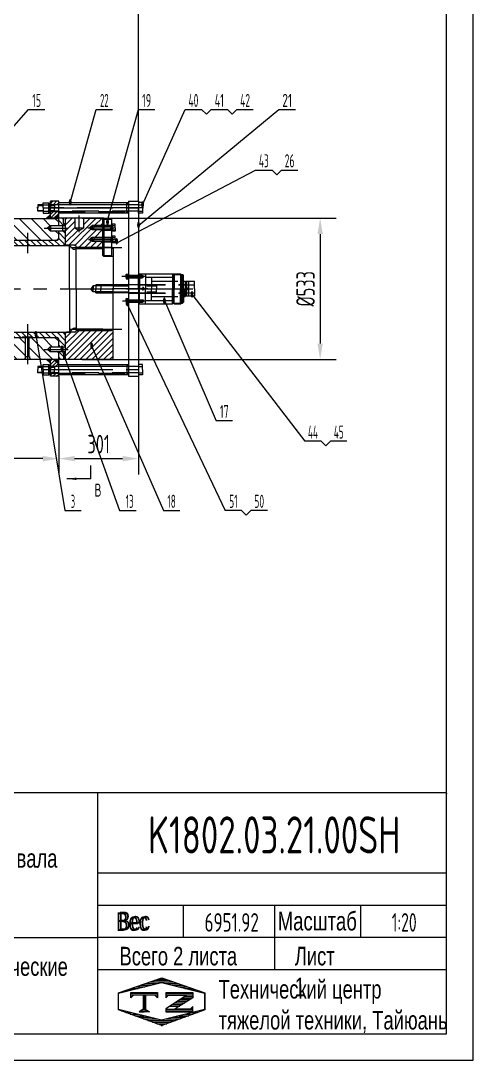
# Model space of a CAD drawing. Header units: millimetres. Extents: x 0 to 13784, y 0 to 6952.
# Drawn here: x 6695 to 8400, y 0 to 3922 of the extents above; entities that cross this region are included whole.
import ezdxf
from ezdxf.enums import TextEntityAlignment as Align

# ---------------------------------------------------------------- set-up
doc = ezdxf.new("R2010")
doc.units = ezdxf.units.MM
doc.header["$LTSCALE"] = 200
doc.linetypes.add('F', pattern=[0.75, 0.5, -0.25])
doc.linetypes.add('G', pattern=[2, 1.25, -0.25, 0.25, -0.25])
for name, color, linetype in [('01', 7, 'Continuous'), ('02', 1, 'Continuous'), ('04', 2, 'F'), ('05', 142, 'G'), ('08', 1, 'Continuous'), ('11', 3, 'Continuous'), ('THICK', 7, 'Continuous')]:
    doc.layers.add(name, color=color, linetype=linetype)
doc.styles.get("Standard").update_dxf_attribs({"font": 'isocp', "width": 0.707, "bigfont": 'intecad.shx'})
doc.dimstyles.new('INTE', dxfattribs={"dimscale": 20, "dimtxt": 3.5, "dimasz": 3, "dimexe": 3, "dimexo": 0, "dimgap": 1, "dimtad": 1, "dimdec": 1, "dimdsep": 46, "dimtxsty": 'Standard', "dimcen": 0, "dimclrd": 1, "dimclre": 1, "dimclrt": 3, "dimaunit": 1, "dimadec": 0, "dimazin": 0, "dimtfac": 1, "dimtdec": 1, "dimtmove": 0, "dimatfit": 0, "dimfxl": 1, "dimarcsym": 0})

# ---------------------------------------------------------------- blocks, each defined once
blk = doc.blocks.new('*D224')
at = {"layer": '08', "color": 1, "lineweight": -2}
for p, q in [((1247.4, 2937.9), (1247.4, 5372.2)), ((7138.9, 3240.5), (7138.9, 5372.2)), ((7078.9, 5312.2), (1307.4, 5312.2))]:
    blk.add_line(p, q, dxfattribs=at)
at = {"layer": '08', "color": 1}
for points in [[(1307.4, 5322.2), (1307.4, 5302.2), (1247.4, 5312.2)], [(7078.9, 5322.2), (7078.9, 5302.2), (7138.9, 5312.2)]]:
    blk.add_solid(points, dxfattribs=at)
at = {"layer": 'Defpoints', "color": 0}
for p in [(1247.4, 5312.2), (7138.9, 3240.5), (1247.4, 2937.9)]:
    blk.add_point(p, dxfattribs=at)
at = {"layer": '08', "color": 3, "insert": (4193.1, 5367.2), "char_height": 70, "attachment_point": 5}
blk.add_mtext('5891.5', dxfattribs=at)
blk = doc.blocks.new('*U213')
at = {"layer": '01'}
for p, q in [((-7.7, 2.6), (-7.7, 0)), ((0, 2.6), (-7.7, 2.6)), ((-7.7, 0), (0, 0)), ((0, 0), (-1.5, 2.6)), ((0, 2.6), (1.5, 0)), ((0, 2.6), (7.7, 2.6)), ((7.7, 0), (0, 0)), ((7.7, 2.6), (7.7, 0))]:
    blk.add_line(p, q, dxfattribs=at)
at = {"layer": '05'}
blk.add_line((0, 4.7), (0, -2.1), dxfattribs=at)
blk = doc.blocks.new('*D216')
at = {"layer": '08', "color": 1, "lineweight": -2}
for p, q in [((6926.9, 3177), (7883.2, 3177)), ((7823.2, 3117), (7823.2, 2704)), ((6926.9, 2644), (7883.2, 2644))]:
    blk.add_line(p, q, dxfattribs=at)
at = {"layer": '08', "color": 1}
for points in [[(7813.2, 3117), (7833.2, 3117), (7823.2, 3177)], [(7813.2, 2704), (7833.2, 2704), (7823.2, 2644)]]:
    blk.add_solid(points, dxfattribs=at)
at = {"layer": 'Defpoints', "color": 0}
for p in [(6926.9, 3177), (6926.9, 2644), (7823.2, 2644)]:
    blk.add_point(p, dxfattribs=at)
at = {"layer": '08', "color": 3, "insert": (7768.2, 2910.5), "char_height": 70, "attachment_point": 5, "rotation": 90}
blk.add_mtext('%%c533', dxfattribs=at)
blk = doc.blocks.new('*D217')
at = {"layer": '08', "color": 1, "lineweight": -2}
for p, q in [((5872.9, 2581.3), (5872.9, 2209.7)), ((6837.9, 2580.5), (6837.9, 2209.7)), ((6777.9, 2269.7), (5932.9, 2269.7))]:
    blk.add_line(p, q, dxfattribs=at)
at = {"layer": '08', "color": 1}
for points in [[(5932.9, 2279.7), (5932.9, 2259.7), (5872.9, 2269.7)], [(6777.9, 2279.7), (6777.9, 2259.7), (6837.9, 2269.7)]]:
    blk.add_solid(points, dxfattribs=at)
at = {"layer": 'Defpoints', "color": 0}
for p in [(5872.9, 2581.3), (6837.9, 2580.5), (5872.9, 2269.7)]:
    blk.add_point(p, dxfattribs=at)
at = {"layer": '08', "color": 3, "insert": (6355.4, 2324.7), "char_height": 70, "attachment_point": 5}
blk.add_mtext('965', dxfattribs=at)
blk = doc.blocks.new('*U211')
at = {"layer": '01'}
for p, q in [((-18.3, 6), (-18.3, 0)), ((0, 6), (-18.3, 6)), ((-18.3, 0), (0, 0)), ((0, 0), (-3.5, 6)), ((0, 6), (3.5, 0)), ((0, 6), (18.3, 6)), ((18.3, 0), (0, 0)), ((18.3, 6), (18.3, 0))]:
    blk.add_line(p, q, dxfattribs=at)
at = {"layer": '05'}
blk.add_line((0, 8.1), (0, -2.1), dxfattribs=at)
blk = doc.blocks.new('*U210')
at = {"layer": '01'}
for p, q in [((-21.5, 0), (-21.5, 19.8)), ((-21.5, 19.8), (0, 19.8)), ((-21.5, 12), (0, 12)), ((0, 19.8), (0, 0)), ((0, -19.8), (0, 0)), ((-21.5, 0), (-21.5, -19.8)), ((-21.5, -12), (0, -12)), ((-21.5, -19.8), (0, -19.8))]:
    blk.add_line(p, q, dxfattribs=at)
at = {"layer": '05'}
blk.add_line((-22.6, 0), (1.1, 0), dxfattribs=at)
blk = doc.blocks.new('*D215')
at = {"layer": '08', "color": 1, "lineweight": -2}
for p, q in [((6837.9, 2554.2), (6837.9, 2209.7)), ((7138.9, 2580.5), (7138.9, 2209.7)), ((6897.9, 2269.7), (7078.9, 2269.7))]:
    blk.add_line(p, q, dxfattribs=at)
at = {"layer": '08', "color": 1}
for points in [[(6897.9, 2279.7), (6897.9, 2259.7), (6837.9, 2269.7)], [(7078.9, 2279.7), (7078.9, 2259.7), (7138.9, 2269.7)]]:
    blk.add_solid(points, dxfattribs=at)
at = {"layer": 'Defpoints', "color": 0}
for p in [(6837.9, 2554.2), (7138.9, 2580.5), (7138.9, 2269.7)]:
    blk.add_point(p, dxfattribs=at)
at = {"layer": '08', "color": 3, "insert": (6988.4, 2324.7), "char_height": 70, "attachment_point": 5}
blk.add_mtext('301', dxfattribs=at)
blk = doc.blocks.new('*U212')
at = {"layer": '01'}
for p, q in [((-27.2, 9), (-27.2, 0)), ((0, 9), (-27.2, 9)), ((-27.2, 0), (0, 0)), ((0, 0), (-5.2, 9)), ((0, 9), (5.2, 0)), ((0, 9), (27.2, 9)), ((27.2, 0), (0, 0)), ((27.2, 9), (27.2, 0))]:
    blk.add_line(p, q, dxfattribs=at)
at = {"layer": '05'}
blk.add_line((0, 11.1), (0, -2.1), dxfattribs=at)
blk = doc.blocks.new('*U209')
at = {"layer": '01'}
for p, q in [((-12.2, 4.1), (-12.2, 0)), ((0, 4.1), (-12.2, 4.1)), ((-12.2, 0), (0, 0)), ((0, 0), (-2.4, 4.1)), ((0, 4.1), (2.4, 0)), ((0, 4.1), (12.2, 4.1)), ((12.2, 0), (0, 0)), ((12.2, 4.1), (12.2, 0))]:
    blk.add_line(p, q, dxfattribs=at)
at = {"layer": '05'}
blk.add_line((0, 6.2), (0, -2.1), dxfattribs=at)
blk = doc.blocks.new('*U244')
at = {"layer": '01'}
for points in [[(415, 5), (415, 292)], [(25, 5), (415, 5)]]:
    blk.add_lwpolyline(points, dxfattribs=at)
at = {"layer": '02'}
for points in [[(420, 0), (420, 297)], [(0, 0), (420, 0)]]:
    blk.add_lwpolyline(points, dxfattribs=at)
blk = doc.blocks.new('*X248')
at = {"color": 0}
for p, q in [((127.06, 7.8), (132.06, 7.8)), ((127.06, 7.5), (132.06, 7.5)), ((127.06, 7.2), (127.32, 7.2)), ((128.77, 6), (130.57, 6)), ((129.23, 6.3), (131.04, 6.3)), ((129.7, 6.6), (131.51, 6.6)), ((130.16, 6.9), (131.98, 6.9)), ((130.62, 7.2), (132.06, 7.2)), ((127.84, 5.4), (129.64, 5.4)), ((128.3, 5.7), (130.1, 5.7))]:
    blk.add_line(p, q, dxfattribs=at)
blk = doc.blocks.new('*X249')
at = {"color": 0}
for p, q in [((127.06, 4.8), (132.06, 4.8)), ((127.06, 4.5), (132.06, 4.5)), ((131.84, 5.1), (132.06, 5.1))]:
    blk.add_line(p, q, dxfattribs=at)
blk = doc.blocks.new('*X247')
at = {"color": 0}
for p, q in [((122.34, 4.5), (123.72, 4.5)), ((122.82, 4.8), (123.24, 4.8))]:
    blk.add_line(p, q, dxfattribs=at)
blk = doc.blocks.new('*X246')
at = {"color": 0}
for p, q in [((120.53, 7.8), (125.53, 7.8)), ((120.53, 7.5), (125.53, 7.5)), ((120.53, 7.2), (120.79, 7.2)), ((125.27, 7.2), (125.53, 7.2))]:
    blk.add_line(p, q, dxfattribs=at)
blk = doc.blocks.new('*X245')
at = {"color": 0}
for p, q in [((124.1, 9.9), (128.52, 9.9)), ((124.97, 10.2), (127.67, 10.2)), ((125.83, 10.5), (126.82, 10.5)), ((118.22, 7.8), (118.32, 7.8)), ((118.94, 8.1), (119.52, 8.1)), ((119.8, 8.4), (120.72, 8.4)), ((120.66, 8.7), (121.92, 8.7)), ((121.52, 9), (123.12, 9)), ((122.38, 9.3), (124.32, 9.3)), ((123.24, 9.6), (125.52, 9.6)), ((127.02, 9.6), (129.37, 9.6)), ((128.22, 9.3), (130.22, 9.3)), ((129.42, 9), (131.07, 9)), ((130.62, 8.7), (131.92, 8.7)), ((131.82, 8.4), (132.77, 8.4)), ((133.02, 8.1), (133.62, 8.1)), ((134.22, 7.8), (134.32, 7.8)), ((118.22, 7.5), (118.27, 7.5)), ((118.22, 7.2), (118.27, 7.2)), ((118.22, 6.9), (118.27, 6.9)), ((118.22, 6.6), (118.27, 6.6)), ((118.22, 6.3), (118.27, 6.3)), ((118.22, 6), (118.27, 6)), ((134.27, 7.5), (134.32, 7.5)), ((134.27, 7.2), (134.32, 7.2)), ((134.27, 6.9), (134.32, 6.9)), ((134.27, 6.6), (134.32, 6.6)), ((134.27, 6.3), (134.32, 6.3)), ((134.27, 6), (134.32, 6)), ((118.22, 5.7), (118.27, 5.7)), ((118.22, 5.4), (118.27, 5.4)), ((118.22, 5.1), (118.27, 5.1)), ((118.22, 4.8), (118.27, 4.8)), ((118.79, 4.5), (119.42, 4.5)), ((119.61, 4.2), (120.62, 4.2)), ((120.43, 3.9), (121.82, 3.9)), ((130.72, 3.9), (132.14, 3.9)), ((131.92, 4.2), (132.95, 4.2)), ((133.12, 4.5), (133.76, 4.5)), ((134.27, 5.7), (134.32, 5.7)), ((134.27, 5.4), (134.32, 5.4)), ((134.27, 5.1), (134.32, 5.1)), ((134.27, 4.8), (134.32, 4.8)), ((121.26, 3.6), (123.02, 3.6)), ((122.08, 3.3), (124.22, 3.3)), ((122.91, 3), (125.42, 3)), ((123.73, 2.7), (128.89, 2.7)), ((124.55, 2.4), (128.07, 2.4)), ((125.38, 2.1), (127.26, 2.1)), ((127.12, 3), (129.7, 3)), ((128.32, 3.3), (130.51, 3.3)), ((129.52, 3.6), (131.32, 3.6)), ((126.2, 1.8), (126.45, 1.8))]:
    blk.add_line(p, q, dxfattribs=at)

msp = doc.modelspace()

# ---------------------------------------------------------------- hatches: boundary and pattern name
at = {"layer": '01'}
h = msp.add_hatch(color=256, dxfattribs=at)
h.paths.add_polyline_path([(7094.88, 3234.51), (7100.88, 3234.51), (7100.88, 3228.51)])
h.paths.add_polyline_path([(7100.88, 3202.51), (7100.88, 3196.51), (7094.88, 3196.51)])
for points in [[(6806.88, 3175.51), (6790.52, 3175.51), (6806.88, 3190.92)], [(6806.88, 3175.51), (6790.52, 3175.51), (6806.88, 3190.92)], [(6819.88, 3177.01), (6806.88, 3177.01), (6806.88, 3175.51), (6837.88, 3175.51), (6837.88, 3195.01)], [(6806.88, 2645.51), (6790.52, 2645.51), (6806.88, 2630.11)], [(6806.88, 2645.51), (6790.52, 2645.51), (6806.88, 2630.11)], [(6837.88, 2626.01), (6837.88, 2645.51), (6806.88, 2645.51), (6806.88, 2644.01), (6819.88, 2644.01)]]:
    msp.add_hatch(color=256, dxfattribs=at).paths.add_polyline_path(points)
h = msp.add_hatch(color=256, dxfattribs=at)
h.paths.add_polyline_path([(7094.88, 2586.51), (7100.88, 2586.51), (7100.88, 2592.51)])
h.paths.add_polyline_path([(7100.88, 2618.51), (7100.88, 2624.51), (7094.88, 2624.51)])
at = {"layer": '02', "linetype": 'Continuous'}
h = msp.add_hatch(dxfattribs=at)
h.set_pattern_fill('LINE', color=1, scale=3, angle=45, style=0)
h.set_pattern_definition([(45, (-431.146, -316.161), (-6.735192, 6.735192), [])])
h.paths.add_polyline_path([(6806.88, 2618.51), (6837.88, 2618.51), (6837.88, 2626.01), (6819.88, 2644.01), (6806.88, 2644.01)])
h.paths.add_polyline_path([(6837.88, 2580.51), (6837.88, 2592.51), (6806.88, 2592.51), (6806.88, 2580.51)])
h.paths.add_polyline_path([(6806.88, 3202.51), (6806.88, 3177.01), (6819.88, 3177.01), (6837.88, 3195.01), (6837.88, 3202.51)])
h.paths.add_polyline_path([(6806.88, 3240.51), (6806.88, 3228.51), (6837.88, 3228.51), (6837.88, 3240.51)])
h = msp.add_hatch(dxfattribs=at)
h.set_pattern_fill('LINE', color=1, scale=10, angle=135, style=0)
h.set_pattern_definition([(135, (4303.322, 1789.51), (-22.45064, -22.45064), [])])
h.paths.add_polyline_path([(6830.88, 3094.51), (6837.88, 3101.51), (6837.88, 3129.51), (6805.88, 3129.51), (6796.22, 3139.01), (6805.88, 3148.51), (6837.88, 3148.51), (6837.88, 3175.51), (6806.88, 3175.51), (6647.88, 3175.51), (6647.88, 3183.51), (5968.88, 3183.51), (5968.88, 3175.51), (5872.88, 3175.51), (5872.88, 3148.51), (5904.88, 3148.51), (5914.54, 3139.01), (5904.88, 3129.51), (5872.88, 3129.51), (5872.88, 3101.51), (5879.88, 3094.51)])
h.paths.add_polyline_path([(6647.88, 2637.51), (6647.88, 2645.51), (6710, 2645.51), (6711.71, 2655.51), (6712.88, 2655.51), (6712.88, 2726.51), (6191.88, 2726.51), (6191.88, 2647.51), (6193.06, 2647.51), (6194.76, 2637.51)])
h.paths.add_polyline_path([(6133.88, 2637.51), (6175, 2637.51), (6176.71, 2647.51), (6177.88, 2647.51), (6177.88, 2726.51), (6019.88, 2726.51), (6019.88, 2647.51), (6021.06, 2647.51), (6022.76, 2637.51)])
h.paths.add_polyline_path([(6005.88, 2726.51), (5879.88, 2726.51), (5872.88, 2719.51), (5872.88, 2691.51), (5904.88, 2691.51), (5914.54, 2682.01), (5904.88, 2672.51), (5872.88, 2672.51), (5872.88, 2645.51), (5968.88, 2645.51), (5968.88, 2637.51), (6003, 2637.51), (6004.71, 2647.51), (6005.88, 2647.51)])
h.paths.add_polyline_path([(6796.22, 2682.01), (6805.88, 2691.51), (6837.88, 2691.51), (6837.88, 2719.51), (6830.88, 2726.51), (6726.88, 2726.51), (6726.88, 2655.51), (6728.06, 2655.51), (6729.76, 2645.51), (6806.88, 2645.51), (6837.88, 2645.51), (6837.88, 2672.51), (6805.88, 2672.51)])
h.paths.add_polyline_path([(6728.06, 2655.51), (6726.88, 2655.51), (6728.8, 2645.51), (6729.76, 2645.51)], flags=16)
h.paths.add_polyline_path([(6710, 2645.51), (6710.96, 2645.51), (6712.88, 2655.51), (6711.71, 2655.51)], flags=16)
h.paths.add_polyline_path([(6193.8, 2637.51), (6194.76, 2637.51), (6193.06, 2647.51), (6191.88, 2647.51)])
h.paths.add_polyline_path([(6175, 2637.51), (6175.96, 2637.51), (6177.88, 2647.51), (6176.71, 2647.51)])
h.paths.add_polyline_path([(6003, 2637.51), (6003.96, 2637.51), (6005.88, 2647.51), (6004.71, 2647.51)])
h.paths.add_polyline_path([(6021.06, 2647.51), (6019.88, 2647.51), (6021.8, 2637.51), (6022.76, 2637.51)], flags=16)
h = msp.add_hatch(dxfattribs=at)
h.set_pattern_fill('LINE', color=1, scale=5, angle=45, style=0)
h.set_pattern_definition([(135, (7421.313, 1820.806), (11.22532, 11.22532), [])])
h.paths.add_polyline_path([(6738.88, 2726.51), (6738.88, 2728.01), (6719.88, 2728.01), (6719.88, 2747.01), (6854.88, 2747.01), (6862.88, 2739.01), (6862.88, 2691.51), (6837.88, 2691.51), (6837.88, 2720.51, 0.4142136), (6831.88, 2726.51)])
h.paths.add_polyline_path([(6856.38, 2644.01), (6837.88, 2644.01), (6837.88, 2672.51), (6862.82, 2672.51, -0.0770717), (6862.68, 2672.24), (6856.38, 2664.02)])
h.paths.add_polyline_path([(6585.38, 2726.51), (6583.88, 2728.01), (6583.88, 2745.51), (6585.38, 2747.01), (6719.88, 2747.01), (6719.88, 2728.01), (6700.88, 2728.01), (6700.88, 2726.51)])
h.paths.add_polyline_path([(6585.38, 3074.01), (6583.88, 3075.51), (6583.88, 3093.01), (6585.38, 3094.51), (6697.88, 3094.51), (6700.88, 3094.51), (6700.88, 3093.01), (6719.88, 3093.01), (6719.88, 3074.01)])
h.paths.add_polyline_path([(6719.88, 3074.01), (6719.88, 3093.01), (6738.88, 3093.01), (6738.88, 3094.51), (6831.88, 3094.51, 0.4142136), (6837.88, 3100.51), (6837.88, 3129.51), (6862.88, 3129.51), (6862.88, 3082.01), (6854.88, 3074.01)])
h.paths.add_polyline_path([(6856.38, 3157), (6862.68, 3148.78, -0.0770717), (6862.82, 3148.51), (6837.88, 3148.51), (6837.88, 3177.01), (6856.38, 3177.01)])
h = msp.add_hatch(dxfattribs=at)
h.set_pattern_fill('LINE', color=1, scale=5, angle=45, style=0)
h.set_pattern_definition([(45, (-2.13, -9.963), (-11.22532, 11.22532), [])])
h.paths.add_polyline_path([(6898.88, 3139.01), (6898.88, 3177.01), (6862.88, 3177.01), (6862.88, 3079.51, 0.4142136), (6867.88, 3074.51), (6892.88, 3074.51, -0.4142136), (6897.88, 3069.51), (6897.88, 3067.76), (7004.88, 3067.76), (7004.88, 3088.51), (6970.98, 3088.51), (6963.88, 3088.51), (6963.88, 3090.11), (6959.88, 3090.11), (6954.59, 3096.51), (6959.88, 3102.91), (6963.88, 3102.91), (6963.88, 3104.51), (6970.98, 3104.51), (6980.12, 3104.51), (7004.88, 3115.01), (7004.88, 3133.01), (6970.98, 3133.01), (6963.88, 3133.01), (6963.88, 3134.61), (6959.88, 3134.61), (6954.59, 3141.01), (6959.88, 3147.41), (6963.88, 3147.41), (6963.88, 3149.01), (6970.98, 3149.01), (7004.88, 3149.01), (7004.88, 3173.51), (7004.88, 3177.01), (6935.98, 3177.01), (6930.88, 3166.69), (6930.88, 3139.01), (6914.88, 3129.33)])
h.paths.add_polyline_path([(6941.12, 2753.26), (6897.88, 2753.26), (6897.88, 2751.51, -0.4142136), (6892.88, 2746.51), (6867.88, 2746.51, 0.4142136), (6862.88, 2741.51), (6862.88, 2646.21), (6863.67, 2644.01), (6987.97, 2644.01)])
h.paths.add_polyline_path([(6987.97, 2644.01), (7042.63, 2644.01), (7042.63, 2656.35), (6988.17, 2753.26), (6941.12, 2753.26)])
h.paths.add_polyline_path([(6988.17, 2753.26), (7042.63, 2656.35), (7042.63, 2753.26), (7039.76, 2756.14), (7036.88, 2753.26)])
h.paths.add_polyline_path([(6932.12, 3076.56), (6951.08, 3076.56), (6951.08, 3101.18), (6932.12, 3101.18)], flags=24)
h.paths.add_polyline_path([(6900.82, 3112.47), (6919.79, 3112.47), (6919.79, 3137.08), (6900.82, 3137.08)], flags=24)

# ---------------------------------------------------------------- linework, layer by layer
at = {"layer": '01'}
for p, q in [((6758.88, 3227.51), (6758.88, 3215.51)), ((6779.38, 3227.51), (6758.88, 3227.51)), ((6837.88, 3240.51), (6806.88, 3240.51)), ((6806.88, 3175.51), (6806.88, 3240.51)), ((6837.88, 3227.51), (6806.88, 3227.51)), ((6821.88, 3227.51), (6821.88, 3215.51)), ((7100.88, 3234.51), (6837.88, 3234.51)), ((7100.88, 3240.51), (7100.88, 2580.51)), ((7100.88, 3240.51), (7138.88, 3240.51)), ((7138.88, 3240.51), (7138.88, 2580.51)), ((7138.88, 3235.5), (7138.88, 3215.51)), ((7153.88, 3235.5), (7138.88, 3235.5)), ((7138.88, 3227.51), (7153.88, 3227.51)), ((7153.88, 3215.51), (7153.88, 3235.5)), ((6758.88, 3203.51), (6758.88, 3215.51)), ((6779.38, 3203.51), (6758.88, 3203.51)), ((6806.88, 3190.92), (6790.52, 3175.51)), ((6837.88, 3203.51), (6806.88, 3203.51)), ((6821.88, 3203.51), (6821.88, 3215.51)), ((6837.88, 3196.51), (7100.88, 3196.51)), ((6862.88, 3177.01), (6862.88, 3079.51)), ((7008.38, 3177.01), (7008.38, 3067.76)), ((7036.88, 3177.01), (7036.88, 3067.76)), ((7138.88, 3195.52), (7138.88, 3215.51)), ((7138.88, 3203.51), (7153.88, 3203.51)), ((7153.88, 3195.52), (7138.88, 3195.52)), ((7153.88, 3215.51), (7153.88, 3195.52)), ((6807.47, 3148.51), (6805.88, 3147.14)), ((6807.47, 3148.51), (6807.47, 3129.51)), ((6853.88, 3146.92), (6852.65, 3148.51)), ((6852.65, 3148.51), (6852.65, 3129.51)), ((6914.88, 3129.33), (6898.88, 3139.01)), ((6930.88, 3139.01), (6914.88, 3129.33)), ((6959.88, 3147.41), (6954.59, 3141.01)), ((6954.59, 3141.01), (6959.88, 3134.61)), ((6959.88, 3134.61), (6959.88, 3147.41)), ((7004.88, 3149.01), (6970.98, 3149.01)), ((6970.98, 3149.01), (6970.98, 3141.01)), ((6970.98, 3133.01), (6970.98, 3141.01)), ((7004.88, 3036.01), (7004.88, 3173.51)), ((7050.98, 3154.1), (7040.98, 3154.1)), ((7040.98, 3154.1), (7040.98, 3141.01)), ((7040.98, 3149.01), (7050.98, 3149.01)), ((7040.98, 3127.93), (7040.98, 3141.01)), ((7050.98, 3141.01), (7050.98, 3154.1)), ((7050.98, 3141.01), (7050.98, 3127.93)), ((6807.47, 3129.51), (6805.88, 3130.89)), ((6853.88, 3131.1), (6852.65, 3129.51)), ((6959.88, 3102.91), (6954.59, 3096.51)), ((6959.88, 3090.11), (6959.88, 3102.91)), ((7004.88, 3133.01), (6970.98, 3133.01)), ((7004.88, 3104.51), (6970.98, 3104.51)), ((6970.98, 3104.51), (6970.98, 3096.51)), ((7040.98, 3133.01), (7050.98, 3133.01)), ((7050.98, 3127.93), (7040.98, 3127.93)), ((7040.98, 3109.6), (7040.98, 3096.51)), ((7050.98, 3109.6), (7040.98, 3109.6)), ((7040.98, 3104.51), (7050.98, 3104.51)), ((7050.98, 3096.51), (7050.98, 3109.6)), ((6903.88, 3067.76), (6903.88, 3069.51)), ((6903.88, 3067.76), (7036.88, 3067.76)), ((6920.23, 3067.76), (6913.88, 3067.76)), ((6954.59, 3096.51), (6959.88, 3090.11)), ((6970.98, 3088.51), (6970.98, 3096.51)), ((7004.88, 3088.51), (6970.98, 3088.51)), ((7036.88, 3067.76), (7042.63, 3062.01)), ((7040.98, 3088.51), (7050.98, 3088.51)), ((7040.98, 3088.51), (7050.98, 3088.51)), ((7050.98, 3083.43), (7040.98, 3083.43)), ((7042.63, 3062.01), (7042.63, 2910.51)), ((7050.98, 3096.51), (7050.98, 3083.43)), ((7091.88, 2956.61), (7091.88, 2965.5)), ((7091.88, 2965.5), (7098.28, 2965.5)), ((7098.28, 2961.61), (7091.88, 2961.61)), ((7091.88, 2956.61), (7091.88, 2947.73)), ((7098.28, 2951.61), (7091.88, 2951.61)), ((7091.88, 2947.73), (7098.28, 2947.73)), ((7098.28, 2965.5), (7098.28, 2956.61)), ((7098.28, 2947.73), (7098.28, 2956.61)), ((7141.88, 2967.51), (7141.88, 2910.51)), ((7100.88, 2925.51), (7042.63, 2925.51)), ((7042.63, 2644.01), (7042.63, 2910.51)), ((7141.88, 2853.51), (7141.88, 2910.51)), ((7326.88, 2937.91), (7326.88, 2910.51)), ((7349.38, 2937.91), (7326.88, 2937.91)), ((7326.88, 2925.51), (7349.38, 2925.51)), ((7326.88, 2883.12), (7326.88, 2910.51)), ((7349.38, 2910.51), (7349.38, 2937.91)), ((7349.38, 2910.51), (7349.38, 2883.12)), ((7100.88, 2895.51), (7042.63, 2895.51)), ((7091.88, 2873.3), (7098.28, 2873.3)), ((7091.88, 2864.41), (7091.88, 2873.3)), ((7098.28, 2869.41), (7091.88, 2869.41)), ((7091.88, 2864.41), (7091.88, 2855.53)), ((7098.28, 2873.3), (7098.28, 2864.41)), ((7098.28, 2855.53), (7098.28, 2864.41)), ((7326.88, 2895.51), (7349.38, 2895.51)), ((7349.38, 2883.12), (7326.88, 2883.12)), ((7098.28, 2859.41), (7091.88, 2859.41)), ((7091.88, 2855.53), (7098.28, 2855.53)), ((6903.88, 2753.26), (7036.88, 2753.26)), ((6903.88, 2753.26), (6903.88, 2751.51)), ((7036.88, 2753.26), (7042.63, 2759.01)), ((7039.76, 2756.14), (7042.63, 2753.26)), ((6807.47, 2691.51), (6805.88, 2690.14)), ((6807.47, 2672.51), (6805.88, 2673.89)), ((6807.47, 2672.51), (6807.47, 2691.51)), ((6853.88, 2689.92), (6852.65, 2691.51)), ((6852.65, 2672.51), (6852.65, 2691.51)), ((6853.88, 2674.1), (6852.65, 2672.51)), ((6806.88, 2630.11), (6790.52, 2645.51)), ((6806.88, 2580.51), (6806.88, 2645.51)), ((6758.88, 2617.51), (6758.88, 2605.51)), ((6779.38, 2617.51), (6758.88, 2617.51)), ((6758.88, 2593.51), (6758.88, 2605.51)), ((6779.38, 2593.51), (6758.88, 2593.51)), ((6837.88, 2617.51), (6806.88, 2617.51)), ((6837.88, 2593.51), (6806.88, 2593.51)), ((6821.88, 2617.51), (6821.88, 2605.51)), ((6821.88, 2593.51), (6821.88, 2605.51)), ((6837.88, 2624.51), (7100.88, 2624.51)), ((7153.88, 2625.5), (7138.88, 2625.5)), ((7138.88, 2617.51), (7153.88, 2617.51)), ((7138.88, 2593.51), (7153.88, 2593.51)), ((7153.88, 2605.51), (7153.88, 2625.5)), ((7153.88, 2605.51), (7153.88, 2585.52)), ((6837.88, 2580.51), (6806.88, 2580.51)), ((7100.88, 2586.51), (6837.88, 2586.51)), ((7100.88, 2580.51), (7138.88, 2580.51)), ((7153.88, 2585.52), (7138.88, 2585.52)), ((6958.77, 2193.56), (6958.77, 2243.56))]:
    msp.add_line(p, q, dxfattribs=at)
at = {"layer": '01', "color": 7, "linetype": 'Continuous'}
for p, q in [((6806.88, 3228.51), (6837.88, 3228.51)), ((6837.88, 3148.51), (6837.88, 3240.51)), ((7094.88, 3196.51), (7094.88, 3234.51)), ((7100.88, 3228.51), (7094.88, 3234.51)), ((6806.88, 3202.51), (6837.88, 3202.51)), ((7008.38, 3177.01), (6837.88, 3177.01)), ((6856.38, 3157.51), (6856.38, 3177.01)), ((6898.88, 3177.01), (6898.88, 3139.01)), ((6930.88, 3177.01), (6930.88, 3139.01)), ((7004.88, 3177.01), (7004.88, 3067.76)), ((7004.88, 3173.51), (7008.38, 3177.01)), ((7008.38, 3177.01), (7036.88, 3177.01)), ((7100.88, 3202.51), (7094.88, 3196.51)), ((6647.88, 3175.51), (6806.88, 3175.51)), ((6805.88, 3148.51), (6796.22, 3139.01)), ((6796.22, 3139.01), (6805.88, 3129.51)), ((6862.82, 3148.51), (6805.88, 3148.51)), ((6805.88, 3129.51), (6805.88, 3148.51)), ((6853.88, 3131.1), (6853.88, 3146.92)), ((6862.68, 3148.78), (6856.69, 3156.6)), ((6930.88, 3139.01), (6898.88, 3139.01)), ((6970.98, 3147.41), (6959.88, 3147.41)), ((6963.88, 3149.01), (6963.88, 3133.01)), ((7004.88, 3173.51), (7036.88, 3173.51)), ((6805.88, 3129.51), (6862.88, 3129.51)), ((6830.88, 3094.51), (6837.88, 3101.51)), ((6837.88, 3100.51), (6837.88, 3129.51)), ((6970.98, 3134.61), (6959.88, 3134.61)), ((6970.98, 3102.91), (6959.88, 3102.91)), ((6963.88, 3104.51), (6963.88, 3088.51)), ((5812.88, 3074.01), (6878.88, 3074.01)), ((5878.88, 3094.51), (6831.88, 3094.51)), ((6700.88, 3094.51), (6700.88, 3093.01)), ((6738.88, 3093.01), (6700.88, 3093.01)), ((6738.88, 3094.51), (6738.88, 3093.01)), ((6862.88, 3082.01), (6854.88, 3074.01)), ((6898.88, 3074.51), (6867.88, 3074.51)), ((6878.88, 2910.51), (6878.88, 3074.01)), ((6878.88, 3074.01), (6890.45, 3062.44)), ((6897.52, 3059.51), (6898.88, 3059.51)), ((6903.88, 2910.51), (6903.88, 3067.76)), ((6970.98, 3090.11), (6959.88, 3090.11)), ((7138.88, 2964.51), (7141.88, 2967.51)), ((7138.88, 2910.51), (7138.88, 2964.51)), ((7141.88, 2967.51), (7266.73, 2967.51)), ((7266.73, 2967.51), (7266.73, 2910.51)), ((7266.73, 2967.51), (7269.73, 2964.51)), ((7272.73, 2967.51), (7269.73, 2964.51)), ((7269.73, 2910.51), (7269.73, 2964.51)), ((7272.73, 2967.51), (7272.73, 2910.51)), ((7272.73, 2967.51), (7297.29, 2967.51)), ((7297.29, 2967.51), (7297.29, 2910.51)), ((7297.29, 2967.51), (7300.29, 2964.51)), ((7300.29, 2964.51), (7300.29, 2910.51)), ((7300.29, 2964.51), (7304.88, 2964.51)), ((7304.88, 2964.51), (7304.88, 2910.51)), ((7304.88, 2964.51), (7307.88, 2961.51)), ((7307.88, 2910.51), (7307.88, 2961.51)), ((6878.88, 2910.51), (6878.88, 2747.01)), ((6903.88, 2910.51), (6903.88, 2753.26)), ((7138.88, 2910.51), (7138.88, 2856.51)), ((7266.73, 2853.51), (7266.73, 2910.51)), ((7269.73, 2910.51), (7269.73, 2856.51)), ((7272.73, 2853.51), (7272.73, 2910.51)), ((7297.29, 2853.51), (7297.29, 2910.51)), ((7300.29, 2856.51), (7300.29, 2910.51)), ((7304.88, 2856.51), (7304.88, 2910.51)), ((7307.88, 2939.01), (7314.88, 2939.01)), ((7307.88, 2910.51), (7307.88, 2859.51)), ((7314.88, 2939.01), (7317.88, 2936.01)), ((7314.88, 2939.01), (7314.88, 2910.51)), ((7314.88, 2882.01), (7314.88, 2910.51)), ((7317.88, 2910.51), (7317.88, 2936.01)), ((7317.88, 2910.51), (7317.88, 2885.01)), ((7307.88, 2882.01), (7314.88, 2882.01)), ((7314.88, 2882.01), (7317.88, 2885.01)), ((7138.88, 2856.51), (7141.88, 2853.51)), ((7141.88, 2853.51), (7266.73, 2853.51)), ((7266.73, 2853.51), (7269.73, 2856.51)), ((7272.73, 2853.51), (7269.73, 2856.51)), ((7272.73, 2853.51), (7297.29, 2853.51)), ((7297.29, 2853.51), (7300.29, 2856.51)), ((7300.29, 2856.51), (7304.88, 2856.51)), ((7304.88, 2856.51), (7307.88, 2859.51)), ((5812.88, 2747.01), (6878.88, 2747.01)), ((6862.88, 2739.01), (6854.88, 2747.01)), ((6898.88, 2746.51), (6867.88, 2746.51)), ((6878.88, 2747.01), (6890.45, 2758.58)), ((6897.52, 2761.51), (6898.88, 2761.51)), ((5878.88, 2726.51), (6831.88, 2726.51)), ((6700.88, 2726.51), (6700.88, 2728.01)), ((6738.88, 2728.01), (6700.88, 2728.01)), ((6712.88, 2655.51), (6712.88, 2726.51)), ((6726.88, 2655.51), (6726.88, 2726.51)), ((6738.88, 2726.51), (6738.88, 2728.01)), ((6830.88, 2726.51), (6837.88, 2719.51)), ((6837.88, 2691.51), (6837.88, 2720.51)), ((6862.88, 2741.01), (6862.88, 2644.01)), ((6796.22, 2682.01), (6805.88, 2691.51)), ((6805.88, 2672.51), (6796.22, 2682.01)), ((6805.88, 2691.51), (6862.88, 2691.51)), ((6805.88, 2691.51), (6805.88, 2672.51)), ((6862.82, 2672.51), (6805.88, 2672.51)), ((6837.88, 2580.51), (6837.88, 2672.51)), ((6853.88, 2689.92), (6853.88, 2674.1)), ((6862.68, 2672.24), (6856.69, 2664.42)), ((6647.88, 2645.51), (6806.88, 2645.51)), ((6712.88, 2655.51), (6710.96, 2645.51)), ((6711.71, 2655.51), (6728.06, 2655.51)), ((6726.88, 2655.51), (6728.8, 2645.51)), ((7042.63, 2644.01), (6837.88, 2644.01)), ((6856.38, 2663.51), (6856.38, 2644.01)), ((6806.88, 2618.51), (6837.88, 2618.51)), ((6806.88, 2592.51), (6837.88, 2592.51)), ((7094.88, 2624.51), (7094.88, 2586.51)), ((7100.88, 2618.51), (7094.88, 2624.51)), ((7100.88, 2592.51), (7094.88, 2586.51))]:
    msp.add_line(p, q, dxfattribs=at)
msp.add_circle((7155.39, 2910.51), 3.63, dxfattribs=at)
for centre, radius, start, end in [((6857.88, 3157.51), 1.5, 180, 217.43201), ((6861.88, 3148.17), 1, 0, 37.43201), ((6831.88, 3100.51), 6, 270, 0), ((6856.88, 3080.01), 6, 270, 0), ((6897.52, 3069.51), 10, 225, 270), ((6898.88, 3069.51), 5, 0, 90), ((6898.88, 3064.51), 5, 270, 0), ((6856.88, 2741.01), 6, 0, 90), ((6897.52, 2751.51), 10, 90, 135), ((6898.88, 2756.51), 5, 0, 90), ((6898.88, 2751.51), 5, 270, 0), ((6831.88, 2720.51), 6, 0, 90), ((6861.88, 2672.85), 1, 322.56799, 0), ((6857.88, 2663.51), 1.5, 142.56799, 180)]:
    msp.add_arc(centre, radius, start, end, dxfattribs=at)
at = {"layer": '01'}
for centre, start, end in [((6867.88, 3079.51), 180, 270), ((6867.88, 2741.51), 90, 180)]:
    msp.add_arc(centre, 5, start, end, dxfattribs=at)
for p in [(8300, 1006.28), (8300, 1005.92)]:
    msp.add_point(p, dxfattribs=at)
at = {"layer": '02'}
for p, q in [((6191.93, 2983.52), (6723.87, 3586.44)), ((6723.87, 3586.44), (6785.87, 3586.44)), ((6881.24, 3234.51), (6978.96, 3586.44)), ((6978.96, 3586.44), (7040.96, 3586.44)), ((7021.14, 3162.76), (7138.47, 3586.44)), ((7138.47, 3586.44), (7200.47, 3586.44)), ((7138.88, 3149.21), (7668.06, 3586.44)), ((7153.88, 3227.51), (7314.72, 3586.44)), ((7314.72, 3586.44), (7376.72, 3586.44)), ((7376.72, 3586.44), (7394.4, 3568.76)), ((7394.4, 3568.76), (7412.08, 3586.44)), ((7412.08, 3586.44), (7474.08, 3586.44)), ((7474.08, 3586.44), (7491.76, 3568.76)), ((7491.76, 3568.76), (7509.43, 3586.44)), ((7509.43, 3586.44), (7571.43, 3586.44)), ((7668.06, 3586.44), (7730.06, 3586.44)), ((7056.51, 3084.1), (7579.98, 3358.71)), ((7579.98, 3358.71), (7641.98, 3358.71)), ((7641.98, 3358.71), (7659.65, 3341.03)), ((7659.65, 3341.03), (7677.33, 3358.71)), ((7677.33, 3358.71), (7739.33, 3358.71)), ((6758.88, 3225.11), (6779.38, 3225.11)), ((6806.88, 3225.11), (6821.88, 3225.11)), ((6758.88, 3205.91), (6779.38, 3205.91)), ((6806.88, 3205.91), (6821.88, 3205.91)), ((6862.68, 3148.78), (6862.88, 3148.51)), ((6862.88, 3148.17), (6862.88, 3148.51)), ((6970.98, 3147.41), (7004.88, 3147.41)), ((6970.98, 3134.61), (7004.88, 3134.61)), ((6970.98, 3102.91), (7004.88, 3102.91)), ((6970.98, 3090.11), (7004.88, 3090.11)), ((7042.63, 2921.91), (7100.88, 2921.91)), ((7155.39, 2917.63), (7155.39, 2904.77)), ((7042.63, 2899.11), (7100.88, 2899.11)), ((7236.54, 2866.95), (7431.03, 2412.69)), ((7343.38, 2885.51), (7765.05, 2335.08)), ((7095.08, 2855.53), (7465.28, 2073.88)), ((6752.31, 2736.76), (6860.97, 2073.88)), ((6850.08, 2682.01), (7067.47, 2073.88)), ((6862.68, 2672.24), (6862.88, 2672.51)), ((6862.88, 2672.85), (6862.88, 2672.51)), ((6962.29, 2692.84), (7232.45, 2073.88)), ((6758.88, 2615.11), (6779.38, 2615.11)), ((6758.88, 2595.91), (6779.38, 2595.91)), ((6806.88, 2615.11), (6821.88, 2615.11)), ((6806.88, 2595.91), (6821.88, 2595.91)), ((7493.03, 2412.69), (7431.03, 2412.69)), ((7827.05, 2335.08), (7765.05, 2335.08)), ((7844.73, 2317.4), (7827.05, 2335.08)), ((7862.4, 2335.08), (7844.73, 2317.4)), ((7924.4, 2335.08), (7862.4, 2335.08)), ((6958.77, 2193.56), (6868.77, 2193.56)), ((6860.97, 2073.88), (6922.97, 2073.88)), ((7067.47, 2073.88), (7129.47, 2073.88)), ((7232.45, 2073.88), (7294.45, 2073.88)), ((7527.28, 2073.88), (7465.28, 2073.88)), ((7544.96, 2056.2), (7527.28, 2073.88)), ((7562.63, 2073.88), (7544.96, 2056.2)), ((7624.63, 2073.88), (7562.63, 2073.88))]:
    msp.add_line(p, q, dxfattribs=at)
at = {"layer": '02', "color": 1, "linetype": 'Continuous'}
for p, q in [((6970.98, 3149.01), (6963.88, 3149.01)), ((6970.98, 3133.01), (6963.88, 3133.01)), ((6970.98, 3104.51), (6963.88, 3104.51)), ((6970.98, 3088.51), (6963.88, 3088.51)), ((7269.73, 2964.51), (7300.29, 2964.51)), ((7269.73, 2856.51), (7300.29, 2856.51)), ((6711.71, 2655.51), (6710, 2645.51)), ((6728.06, 2655.51), (6729.76, 2645.51))]:
    msp.add_line(p, q, dxfattribs=at)
at = {"layer": '02'}
msp.add_lwpolyline([(6868.77, 2193.56, 0, 9, 0), (6904.77, 2193.56, 0, 0, 0)], format="xyseb", dxfattribs=at)
msp.add_arc((7155.39, 2910.51), 4.5, 180, 90, dxfattribs=at)
at = {"layer": '04', "color": 2, "linetype": 'F'}
for p, q in [((6837.88, 3228.51), (7138.88, 3228.51)), ((7138.88, 3227.51), (6837.88, 3227.51)), ((6819.88, 3177.01), (6806.88, 3177.01)), ((6837.88, 3195.01), (6819.88, 3177.01)), ((7138.88, 3203.51), (6837.88, 3203.51)), ((6837.88, 3202.51), (7138.88, 3202.51)), ((6806.88, 3175.51), (6837.88, 3175.51)), ((7004.88, 3150.01), (7036.88, 3150.01)), ((7036.88, 3149.01), (7004.88, 3149.01)), ((7004.88, 3147.41), (7034.98, 3147.41)), ((7034.98, 3149.01), (7034.98, 3141.01)), ((7034.98, 3133.01), (7034.98, 3141.01)), ((7004.88, 3134.61), (7034.98, 3134.61)), ((7036.88, 3133.01), (7004.88, 3133.01)), ((7004.88, 3132.01), (7036.88, 3132.01)), ((7004.88, 3105.51), (7036.88, 3105.51)), ((7036.88, 3104.51), (7004.88, 3104.51)), ((7004.88, 3102.91), (7034.98, 3102.91)), ((7034.98, 3104.51), (7034.98, 3096.51)), ((7004.88, 3090.11), (7034.98, 3090.11)), ((7036.88, 3088.51), (7004.88, 3088.51)), ((7004.88, 3087.51), (7036.88, 3087.51)), ((7004.88, 3067.76), (7004.88, 3037.51)), ((7008.38, 3067.76), (7008.38, 3032.51)), ((7034.98, 3088.51), (7034.98, 3096.51)), ((7036.88, 3067.76), (7036.88, 3032.51)), ((7004.88, 3036.01), (7008.38, 3032.51)), ((7004.88, 3036.01), (7036.88, 3036.01)), ((7042.63, 3032.51), (7008.38, 3032.51)), ((7100.88, 2961.41), (7152.88, 2961.41)), ((7100.88, 2960.71), (7152.88, 2960.71)), ((7100.88, 2952.52), (7152.88, 2952.52)), ((7100.88, 2951.81), (7152.88, 2951.81)), ((7152.88, 2956.61), (7152.88, 2961.41)), ((7152.88, 2960.71), (7155.63, 2960.71)), ((7152.88, 2956.61), (7152.88, 2951.81)), ((7152.88, 2952.52), (7155.63, 2952.52)), ((7155.63, 2960.71), (7158.86, 2956.61)), ((7155.63, 2960.71), (7155.63, 2956.61)), ((7155.63, 2952.52), (7155.63, 2956.61)), ((7155.63, 2952.52), (7158.86, 2956.61)), ((6977.88, 2925.51), (7042.63, 2925.51)), ((7042.63, 2921.91), (6977.88, 2921.91)), ((7100.88, 2926.51), (7138.88, 2926.51)), ((7138.88, 2925.51), (7100.88, 2925.51)), ((7138.88, 2925.51), (7326.88, 2925.51)), ((7140.51, 2927.16), (7316.25, 2927.16)), ((7170.38, 2921.91), (7207.1, 2921.91)), ((7207.1, 2925.51), (7207.1, 2910.51)), ((7207.1, 2895.51), (7207.1, 2910.51)), ((7042.63, 2899.11), (6977.88, 2899.11)), ((6977.88, 2895.51), (7042.63, 2895.51)), ((7138.88, 2895.51), (7100.88, 2895.51)), ((7100.88, 2894.51), (7138.88, 2894.51)), ((7100.88, 2869.21), (7152.88, 2869.21)), ((7100.88, 2868.51), (7152.88, 2868.51)), ((7138.88, 2895.51), (7326.88, 2895.51)), ((7140.51, 2893.86), (7316.25, 2893.86)), ((7152.88, 2864.41), (7152.88, 2869.21)), ((7152.88, 2868.51), (7155.63, 2868.51)), ((7152.88, 2864.41), (7152.88, 2859.61)), ((7155.63, 2868.51), (7158.86, 2864.41)), ((7155.63, 2868.51), (7155.63, 2864.41)), ((7155.63, 2860.32), (7155.63, 2864.41)), ((7155.63, 2860.32), (7158.86, 2864.41)), ((7170.38, 2899.11), (7207.1, 2899.11)), ((7100.88, 2860.32), (7152.88, 2860.32)), ((7100.88, 2859.61), (7152.88, 2859.61)), ((7152.88, 2860.32), (7155.63, 2860.32)), ((6806.88, 2645.51), (6837.88, 2645.51)), ((6819.88, 2644.01), (6806.88, 2644.01)), ((6837.88, 2626.01), (6819.88, 2644.01)), ((6837.88, 2618.51), (7138.88, 2618.51)), ((7138.88, 2617.51), (6837.88, 2617.51)), ((7138.88, 2593.51), (6837.88, 2593.51)), ((6837.88, 2592.51), (7138.88, 2592.51))]:
    msp.add_line(p, q, dxfattribs=at)
at = {"layer": '04'}
for p, q in [((6903.88, 3062.01), (7042.63, 3062.01)), ((7165.19, 2967.51), (7165.19, 2910.51)), ((7165.19, 2954.07), (7307.88, 2954.07)), ((7187.26, 2954.07), (7187.26, 2910.51)), ((6967.88, 2921.91), (6959.52, 2910.51)), ((6967.88, 2899.11), (6959.52, 2910.51)), ((6967.88, 2921.91), (6967.88, 2910.51)), ((6977.88, 2921.91), (6967.88, 2921.91)), ((6967.88, 2899.11), (6967.88, 2910.51)), ((7042.63, 2925.51), (6977.88, 2925.51)), ((6977.88, 2925.51), (6977.88, 2910.51)), ((7042.63, 2921.91), (6977.88, 2921.91)), ((6977.88, 2895.51), (6977.88, 2910.51)), ((6996.82, 2925.51), (6996.82, 2910.51)), ((6996.82, 2895.51), (6996.82, 2910.51)), ((7138.88, 2929.1), (7140.51, 2927.16)), ((7140.51, 2927.16), (7140.51, 2893.86)), ((7165.19, 2853.51), (7165.19, 2910.51)), ((7187.26, 2939.01), (7307.88, 2939.01)), ((7187.26, 2866.95), (7187.26, 2910.51)), ((7317.88, 2929.1), (7316.25, 2927.16)), ((7316.25, 2927.16), (7316.25, 2893.86)), ((6977.88, 2899.11), (6967.88, 2899.11)), ((7042.63, 2899.11), (6977.88, 2899.11)), ((7042.63, 2895.51), (6977.88, 2895.51)), ((7138.88, 2891.92), (7140.51, 2893.86)), ((7165.19, 2866.95), (7307.88, 2866.95)), ((7187.26, 2882.01), (7307.88, 2882.01)), ((7317.88, 2891.92), (7316.25, 2893.86)), ((6903.88, 2759.01), (7042.63, 2759.01))]:
    msp.add_line(p, q, dxfattribs=at)
at = {"layer": '05'}
for p, q in [((7156.95, 3215.51), (6755.33, 3215.51)), ((6791.7, 3215.51), (7163.73, 3215.51)), ((6914.88, 3124.38), (6914.88, 3187.35)), ((6783.21, 3139.01), (6873.95, 3139.01)), ((6947.6, 3141.01), (7046.86, 3141.01)), ((7076.4, 3064.51), (6881.92, 3064.51)), ((6950.4, 3096.51), (7046.86, 3096.51)), ((7162.76, 2956.61), (7076.07, 2956.61)), ((7088.82, 2956.61), (7141.83, 2956.61)), ((3243.51, 2910.51), (7047.43, 2910.51)), ((7173.45, 2910.51), (7039.08, 2910.51)), ((7094.03, 2910.51), (7364.87, 2910.51)), ((7162.76, 2864.41), (7078.68, 2864.41)), ((7076.4, 2756.51), (6881.92, 2756.51)), ((6783.21, 2682.01), (6873.95, 2682.01)), ((6791.7, 2605.51), (7163.82, 2605.51))]:
    msp.add_line(p, q, dxfattribs=at)
at = {"layer": '05', "color": 142, "linetype": 'G'}
for p, q in [((6719.88, 3121.1), (6719.88, 3044.6)), ((6719.88, 2776.43), (6719.88, 2626.67))]:
    msp.add_line(p, q, dxfattribs=at)
at = {"layer": 'THICK'}
for p, q in [((4655.54, 1010.43), (8300, 1010.43)), ((6984.94, 100), (6984.94, 1010.43)), ((8300, 100), (8300, 1010.43)), ((6984.94, 706.95), (8300, 706.95)), ((6984.94, 585.56), (8300, 585.56)), ((7308.65, 464.17), (7308.65, 585.56)), ((7652.59, 342.78), (7652.59, 585.56)), ((7976.29, 464.17), (7976.29, 585.56)), ((5872.2, 462.42), (6984.94, 462.42)), ((6984.94, 464.17), (8300, 464.17)), ((6984.94, 342.78), (8300, 342.78)), ((4658.3, 100), (8300, 100))]:
    msp.add_line(p, q, dxfattribs=at)
at = {"layer": 'THICK', "color": 3}
for p, q in [((7062.87, 253.88), (7226.85, 311)), ((7063.94, 252.6), (7225.79, 293.06)), ((7225.79, 293.06), (7387.65, 252.6)), ((7226.85, 311), (7388.7, 253.88)), ((7062.87, 190.28), (7062.87, 253.88)), ((7063.94, 191.9), (7063.94, 252.6)), ((7109.64, 235.54), (7109.64, 255.77)), ((7109.64, 255.77), (7210.8, 255.77)), ((7119.76, 245.65), (7109.64, 235.54)), ((7200.69, 245.65), (7119.76, 245.65)), ((7155.79, 245.75), (7155.79, 190.26)), ((7160.22, 245.75), (7160.22, 190.26)), ((7165.28, 245.75), (7165.28, 190.26)), ((7210.8, 235.54), (7200.69, 245.65)), ((7210.8, 255.77), (7210.8, 235.54)), ((7241.78, 255.77), (7241.78, 235.54)), ((7241.78, 255.77), (7342.94, 255.77)), ((7241.78, 235.54), (7251.89, 245.65)), ((7321.44, 245.65), (7241.78, 194.11)), ((7251.89, 245.65), (7321.44, 245.65)), ((7342.93, 235.73), (7291.11, 202.56)), ((7342.94, 255.77), (7342.94, 235.54)), ((7387.65, 252.6), (7387.65, 191.9)), ((7388.7, 253.88), (7388.7, 190.28)), ((7291.11, 202.56), (7275.65, 192.67)), ((7342.93, 202.78), (7332.82, 192.67)), ((7342.93, 182.55), (7342.93, 202.78)), ((7226.85, 130.57), (7062.87, 190.28)), ((7225.79, 151.44), (7063.94, 191.9)), ((7160.22, 194.88), (7140.62, 182.55)), ((7140.62, 182.55), (7160.22, 182.55)), ((7160.22, 194.88), (7179.82, 182.55)), ((7179.82, 182.55), (7160.22, 182.55)), ((7387.65, 191.9), (7225.79, 151.44)), ((7388.7, 190.28), (7226.85, 130.57)), ((7241.78, 194.11), (7241.78, 182.55)), ((7241.78, 182.55), (7342.93, 182.55)), ((7332.82, 192.67), (7275.65, 192.67))]:
    msp.add_line(p, q, dxfattribs=at)

# ---------------------------------------------------------------- block references
at = {"layer": '01', "xscale": 20, "yscale": 20, "zscale": 20}
msp.add_blockref('*U244', (0, 0), dxfattribs=at)
at = {"layer": '01'}
msp.add_blockref('*U210', (6800.88, 3215.51), dxfattribs=at)
for name, p, rotation in [('*U211', (6806.88, 3215.51), 90), ('*U212', (7317.88, 2910.51), 270)]:
    msp.add_blockref(name, p, dxfattribs=dict(at, rotation=rotation))
at = {"layer": '01', "xscale": -1}
for name, p, rotation in [('*U210', (6800.88, 2605.51), 180), ('*U211', (6806.88, 2605.51), 90)]:
    msp.add_blockref(name, p, dxfattribs=dict(at, rotation=rotation))
at = {"layer": '04'}
for name, p, rotation in [('*U209', (7036.88, 3141.01), 270), ('*U209', (7036.88, 3096.51), 270), ('*U213', (7100.88, 2956.61), 90)]:
    msp.add_blockref(name, p, dxfattribs=dict(at, rotation=rotation))
at = {"layer": '04', "xscale": -1, "rotation": 89.99999999989576}
msp.add_blockref('*U213', (7100.88, 2864.41), dxfattribs=at)
at = {"layer": 'THICK', "color": 3, "xscale": 20.23168226826868, "yscale": 20.23168226826829, "zscale": 20.23168226826824}
for name in ['*X245', '*X246', '*X248', '*X249', '*X247']:
    msp.add_blockref(name, (4671.09, 95.06), dxfattribs=at)

# ---------------------------------------------------------------- texts
at = {"layer": '01', "attachment_point": 1}
for s, insert, char_height in [('{\\fArial|b0|i0|c204|p34;\\C3;Установка напорного вала}', (5978.96, 796.59), 70), ('{\\fArial|b0|i0|c204|p34;Вес}', (7062.65, 560.44), 70.4605), ('{\\fArial|b0|i0|c204|p34;Общепринятые технические\\Pусловия \\fArial|b0|i0|c0|p34;JB/T 5000}', (5956.98, 388.35), 70), ('{\\fArial|b0|i0|c204|p34;Всего 2 листа}', (7067.14, 427.78), 70), ('{\\fArial|b0|i0|c204|p34;Технический центр\\Pтяжелой техники, Тайюань}', (7440.47, 302.58), 70)]:
    msp.add_mtext(s, dxfattribs=dict(at, insert=insert, char_height=char_height))
at = {"layer": '01', "insert": (7727.64, 427.78), "char_height": 70, "width": 2.6106, "attachment_point": 1}
msp.add_mtext('{\\fArial|b0|i0|c204|p34;Лист 1}', dxfattribs=at)
at = {"layer": '02', "width": 0.605172}
for p, p2 in [((6875.24, 3224.51), (6887.24, 3224.51)), ((7147.88, 3215.51), (7159.88, 3215.51)), ((7015.94, 3150.01), (7027.94, 3150.01)), ((7132.88, 3138.91), (7144.88, 3138.91)), ((7050.51, 3077.1), (7062.51, 3077.1)), ((7089.08, 2845.53), (7101.08, 2845.53)), ((7230.01, 2852.83), (7242.01, 2852.83)), ((7334.44, 2876.87), (7346.44, 2876.87)), ((6746.31, 2726.76), (6758.31, 2726.76)), ((6844.08, 2672.01), (6856.08, 2672.01)), ((6956.29, 2682.84), (6968.29, 2682.84))]:
    msp.add_text('●', height=20, dxfattribs=at).set_placement(p, p2, align=Align.FIT)
at = {"layer": '05', "char_height": 70.4887, "attachment_point": 1}
for s, insert in [('{\\fArial|b0|i0|c204|p34;\\C250;Вес}', (7054.15, 558.37)), ('{\\fArial|b0|i0|c204|p34;\\C0;Масштаб}', (7663.71, 560.11))]:
    msp.add_mtext(s, dxfattribs=dict(at, insert=insert))
at = {"layer": '11'}
for s, height, width, p, p2 in [('15', 49.497, 0.609833, (6738.4, 3596.44), (6771.34, 3596.44)), ('22', 49.497, 0.499408, (6993.77, 3596.44), (7026.15, 3596.44)), ('19', 49.497, 0.612447, (7152.47, 3596.44), (7186.47, 3596.44)), ('40', 49.497, 0.556382, (7327.12, 3596.44), (7364.32, 3596.44)), ('41', 49.497, 0.614783, (7425.58, 3596.44), (7460.58, 3596.44)), ('42', 49.497, 0.532994, (7521.83, 3596.44), (7559.03, 3596.44)), ('21', 49.497, 0.715765, (7680.46, 3596.44), (7717.66, 3596.44)), ('43', 49.497, 0.540134, (7592.38, 3368.71), (7629.58, 3368.71)), ('26', 49.497, 0.578293, (7689.73, 3368.71), (7726.93, 3368.71)), ('17', 49.497, 0.63389, (7445.56, 2422.69), (7478.5, 2422.69)), ('44', 49.497, 0.518313, (7777.45, 2345.08), (7814.65, 2345.08)), ('45', 49.497, 0.540134, (7874.8, 2345.08), (7912, 2345.08)), ('3', 49.5, 0.527686, (6884.25, 2083.88), (6899.7, 2083.88)), ('13', 49.497, 0.548975, (7090.74, 2083.88), (7120.4, 2083.88)), ('18', 49.497, 0.606, (7247.7, 2083.88), (7279.19, 2083.88)), ('51', 49.497, 0.606, (7480.53, 2083.88), (7512.03, 2083.88)), ('50', 49.497, 0.600864, (7575.03, 2083.88), (7612.23, 2083.88)), ('K1802.03.21.00SH', 140, 0.696129, (7174.65, 780), (8125.35, 780)), ('6951.92', 70, 0.691885, (7387.88, 485), (7592.12, 485)), ('1:20', 70, 0.655288, (8092.97, 485), (8187.03, 485))]:
    msp.add_text(s, height=height, dxfattribs=dict(at, width=width)).set_placement(p, p2, align=Align.FIT)
at = {"layer": '11', "width": 0.707}
msp.add_text('B', height=49, dxfattribs=at).set_placement((6973.05, 2111.47), align=Align.BOTTOM_LEFT)

# ---------------------------------------------------------------- dimensions: what is measured, and where the dimension line sits
at = {"layer": '08'}
for base, p1, p2, picture, middle in [((1247.38, 5312.16), (7138.88, 3240.51), (1247.38, 2937.91), '*D224', (4193.13, 5367.16)), ((5872.88, 2269.71), (6837.88, 2580.51), (5872.88, 2581.3), '*D217', (6355.38, 2324.71)), ((7138.88, 2269.71), (6837.88, 2554.2), (7138.88, 2580.51), '*D215', (6988.38, 2324.71))]:
    dim = msp.add_linear_dim(base=base, p1=p1, p2=p2, dimstyle='INTE', dxfattribs=at)
    dim.commit()
    dim.dimension.update_dxf_attribs({"geometry": picture, "text_midpoint": middle})
dim = msp.add_linear_dim(base=(7823.2, 2644.01), p1=(6926.88, 3177.01), p2=(6926.88, 2644.01), angle=90, text='%%c533', dimstyle='INTE', dxfattribs=at)
dim.commit()
dim.dimension.update_dxf_attribs({"geometry": '*D216', "text_midpoint": (7768.2, 2910.51)})

doc.saveas('drawing.dxf')
